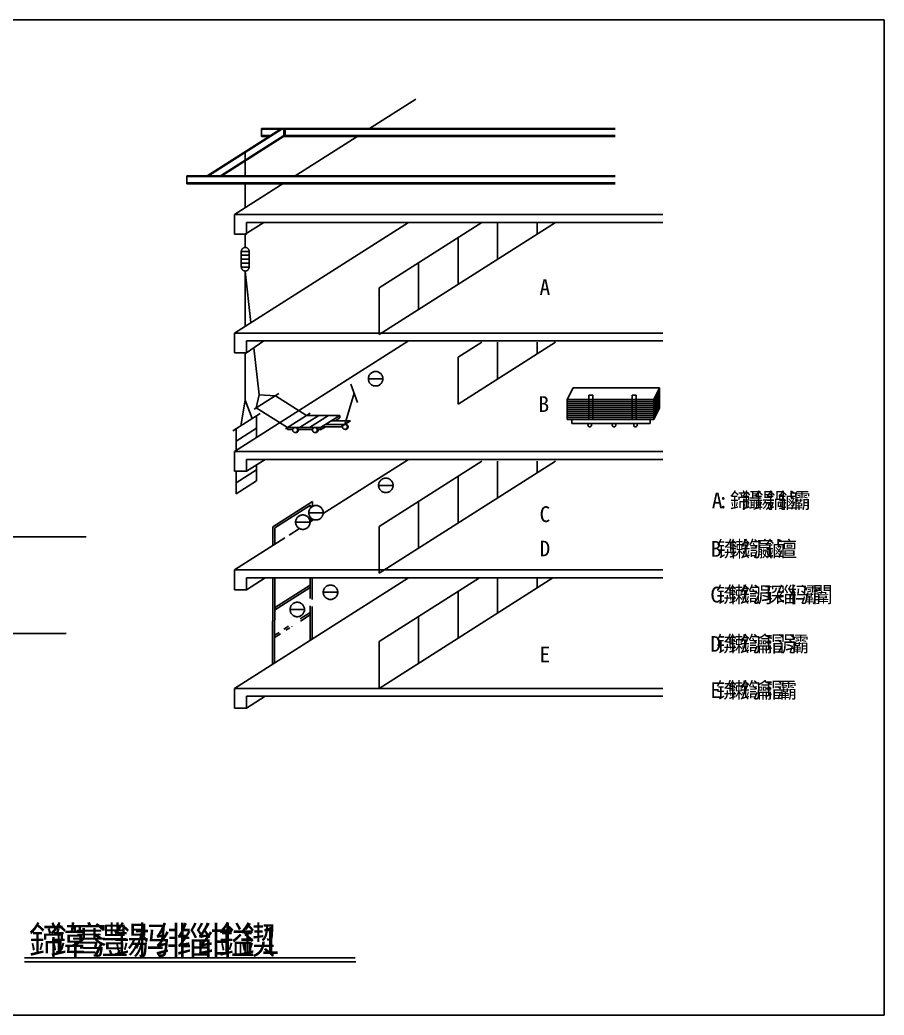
# Model space of a CAD drawing. Header units: metres. Extents: x 0 to 420, y 0 to 297.
# Drawn here: x 161.9 to 420, y 0 to 297 of the extents above; entities that cross this region are included whole.
import ezdxf

# ---------------------------------------------------------------- set-up
doc = ezdxf.new("R2010")
doc.units = ezdxf.units.M

msp = doc.modelspace()

# ---------------------------------------------------------------- linework, layer by layer
for p, q in [((420, 297), (0, 297)), ((420, 0), (420, 297)), ((266.06, 264.37), (280.12, 273.31)), ((217.83, 250.46), (239.7, 264.37)), ((218.27, 250.46), (240.14, 264.37)), ((234.05, 264.61), (339.7, 264.61)), ((234.05, 264.61), (234.05, 262.25)), ((234.05, 264.37), (339.7, 264.37)), ((240.69, 262.48), (240.69, 264.37)), ((241.13, 262.48), (241.13, 264.37)), ((221.78, 250.46), (240.69, 262.48)), ((222.22, 250.46), (241.13, 262.48)), ((234.05, 262.48), (236.74, 262.48)), ((234.05, 262.25), (236.37, 262.25)), ((240.69, 262.48), (339.7, 262.48)), ((240.76, 262.25), (339.7, 262.25)), ((243.82, 250.23), (263.09, 262.48)), ((229.21, 257.42), (229.21, 250.46)), ((211.81, 250.46), (339.7, 250.46)), ((211.81, 250.46), (211.81, 248.11)), ((211.81, 250.23), (339.7, 250.23)), ((211.81, 248.34), (339.7, 248.34)), ((211.81, 248.11), (339.7, 248.11)), ((226.02, 238.91), (240.85, 248.34)), ((229.21, 248.11), (229.21, 240.94)), ((226.02, 238.91), (353.91, 238.91)), ((226.02, 238.91), (226.02, 233.02)), ((226.02, 203.56), (277.92, 236.55)), ((229.21, 233.02), (234.77, 236.55)), ((229.55, 236.55), (353.91, 236.55)), ((229.55, 236.55), (229.55, 233.02)), ((269.2, 203.08), (321.85, 236.55)), ((269.2, 217.05), (299.88, 236.55)), ((304.55, 225.56), (304.55, 236.55)), ((316.34, 233.05), (316.34, 236.55)), ((226.02, 233.02), (229.55, 233.02)), ((229.21, 233.02), (229.21, 229.09)), ((292.77, 218.07), (292.77, 232.03)), ((228.03, 227.93), (230.38, 227.93)), ((228.03, 227.93), (228.03, 223.21)), ((228.03, 226.75), (230.38, 226.75)), ((230.38, 227.93), (230.38, 223.21)), ((228.03, 225.57), (230.38, 225.57)), ((228.03, 224.39), (230.38, 224.39)), ((228.03, 223.21), (230.38, 223.21)), ((228.03, 223.21), (230.38, 223.21)), ((280.98, 210.58), (280.98, 224.54)), ((229.21, 222.05), (230.92, 206.68)), ((229.21, 222.05), (229.21, 205.59)), ((269.2, 203.08), (269.2, 217.05)), ((226.02, 203.56), (353.91, 203.56)), ((226.02, 203.56), (353.91, 203.56)), ((226.02, 203.56), (226.02, 197.67)), ((226.02, 168.2), (277.92, 201.2)), ((229.55, 201.2), (353.91, 201.2)), ((229.55, 197.67), (234.77, 201.2)), ((229.55, 201.2), (229.55, 197.67)), ((231.76, 199.17), (233.34, 185.06)), ((292.77, 182.37), (321.85, 200.85)), ((292.77, 196.33), (299.88, 200.85)), ((304.55, 189.86), (304.55, 200.85)), ((316.34, 197.35), (316.34, 200.85)), ((226.02, 197.67), (229.55, 197.67)), ((229.21, 197.67), (229.21, 183.53)), ((292.77, 182.37), (292.77, 196.33)), ((260.78, 188.31), (262.76, 182.82)), ((265.99, 189.91), (270.31, 189.91)), ((325.39, 183.67), (327.1, 187.16)), ((327.1, 187.16), (352.97, 187.16)), ((351.27, 183.67), (352.97, 187.16)), ((352.97, 187.16), (352.97, 181.27)), ((231.87, 180.82), (239.28, 185.54)), ((233.34, 185.06), (232.49, 181.22)), ((233.34, 185.06), (238.2, 184.84)), ((238.2, 184.84), (247.55, 178.95)), ((258.97, 176.29), (261.77, 185.57)), ((331.8, 177.78), (331.8, 185.03)), ((331.8, 185.03), (332.97, 185.03)), ((332.97, 177.78), (332.97, 185.03)), ((344.77, 177.78), (344.77, 185.03)), ((344.77, 185.03), (345.94, 185.03)), ((345.94, 177.78), (345.94, 185.03)), ((351.27, 183.08), (352.97, 186.57)), ((351.27, 182.49), (352.97, 185.98)), ((351.27, 181.9), (352.97, 185.39)), ((351.27, 181.32), (352.97, 184.8)), ((351.27, 180.73), (352.97, 184.21)), ((229.21, 183.53), (227.86, 175.86)), ((229.21, 183.53), (231.28, 178.04)), ((232.49, 181.22), (241.83, 175.33)), ((325.39, 183.67), (325.39, 177.78)), ((325.39, 183.67), (351.27, 183.67)), ((325.39, 183.08), (351.27, 183.08)), ((325.39, 182.49), (351.27, 182.49)), ((325.39, 181.9), (351.27, 181.9)), ((325.39, 181.32), (351.27, 181.32)), ((351.27, 183.67), (351.27, 177.78)), ((351.27, 180.14), (352.97, 183.62)), ((351.27, 179.55), (352.97, 183.03)), ((351.27, 178.96), (352.97, 182.44)), ((351.27, 178.37), (352.97, 181.86)), ((351.27, 177.78), (352.97, 181.27)), ((225.5, 174.37), (233.64, 179.54)), ((232.57, 178.86), (232.57, 172.37)), ((241.21, 174.93), (248.62, 179.65)), ((245.46, 175.33), (251.16, 178.95)), ((247.53, 178.95), (257.42, 178.95)), ((248.36, 175.33), (254.06, 178.95)), ((251.72, 175.33), (257.42, 178.95)), ((256.02, 177.36), (257.42, 178.25)), ((257.42, 178.95), (257.42, 178.25)), ((325.39, 180.73), (351.27, 180.73)), ((325.39, 180.14), (351.27, 180.14)), ((325.39, 179.55), (351.27, 179.55)), ((325.39, 178.96), (351.27, 178.96)), ((325.39, 178.37), (351.27, 178.37)), ((241.83, 175.33), (251.72, 175.33)), ((241.83, 175.33), (241.83, 174.74)), ((251.72, 174.63), (253.2, 175.57)), ((251.72, 175.33), (251.72, 174.63)), ((252.1, 175.57), (257.79, 175.57)), ((253.23, 176.29), (258.92, 176.29)), ((254.92, 177.36), (260.62, 177.36)), ((257.79, 175.57), (260.62, 177.36)), ((325.39, 177.78), (351.27, 177.78)), ((326.78, 177.78), (326.78, 176.6)), ((326.78, 176.6), (350.09, 176.6)), ((350.09, 177.78), (350.09, 176.6)), ((226.5, 171.31), (232.57, 175.17)), ((226.5, 175), (226.5, 168.52)), ((241.83, 174.74), (243.38, 174.74)), ((245.06, 174.74), (249.28, 174.74)), ((250.71, 174.74), (251.72, 174.74)), ((226.02, 168.2), (353.91, 168.2)), ((226.02, 168.2), (353.91, 168.2)), ((226.02, 168.2), (226.02, 162.31)), ((229.55, 165.85), (353.91, 165.85)), ((229.55, 162.31), (235.11, 165.85)), ((229.55, 165.85), (229.55, 162.31)), ((232.57, 164.23), (232.57, 159.46)), ((252.48, 149.68), (277.92, 165.85)), ((269.2, 131.89), (321.85, 165.36)), ((269.2, 145.86), (299.88, 165.36)), ((304.55, 154.37), (304.55, 165.36)), ((316.34, 161.86), (316.34, 165.36)), ((226.02, 162.31), (229.55, 162.31)), ((226.5, 158.82), (232.57, 162.68)), ((226.5, 162.31), (226.5, 155.61)), ((292.77, 146.88), (292.77, 160.84)), ((226.5, 155.61), (232.57, 159.46)), ((269.03, 158.09), (273.35, 158.09)), ((237.45, 145.73), (249.25, 153.24)), ((238.04, 145.41), (248.66, 152.16)), ((248.66, 152.16), (248.66, 151.28)), ((249.25, 153.24), (249.25, 151.79)), ((280.98, 139.38), (280.98, 153.35)), ((248.18, 149.92), (252.5, 149.92)), ((248.65, 148.58), (248.65, 147.24)), ((237.45, 145.73), (237.44, 140.11)), ((238.04, 146.11), (238.73, 146.55)), ((238.04, 145.41), (239.34, 146.24)), ((244.24, 147.11), (248.56, 147.11)), ((248.56, 147.18), (249.65, 147.88)), ((249.24, 148.07), (249.24, 147.62)), ((269.2, 131.89), (269.2, 145.86)), ((115.53, 142.74), (181.73, 142.74)), ((238.04, 145.41), (238.03, 140.49)), ((242.36, 143.24), (245.42, 145.19)), ((226.02, 132.85), (241.05, 142.41)), ((226.02, 132.85), (353.91, 132.85)), ((226.02, 132.85), (353.91, 132.85)), ((226.02, 132.85), (226.02, 126.96)), ((226.02, 97.5), (277.92, 130.49)), ((229.55, 130.49), (353.91, 130.49)), ((229.55, 126.96), (235.11, 130.49)), ((229.55, 130.49), (229.55, 126.96)), ((237.41, 130.49), (237.35, 104.7)), ((238, 130.49), (237.94, 105.08)), ((237.98, 121.58), (248.6, 128.33)), ((248.61, 130.49), (248.59, 124.3)), ((249.2, 130.49), (249.18, 124.02)), ((269.2, 97.5), (321.1, 130.49)), ((269.2, 111.46), (299.14, 130.49)), ((304.55, 119.97), (304.55, 130.49)), ((316.34, 127.47), (316.34, 130.49)), ((226.02, 126.96), (229.55, 126.96)), ((237.98, 120.88), (248.6, 127.64)), ((252.5, 126.18), (256.82, 126.18)), ((292.77, 112.48), (292.77, 126.45)), ((248.59, 122.15), (248.56, 111.83)), ((249.17, 121.93), (249.15, 112.21)), ((242.59, 121.04), (246.91, 121.04)), ((245.63, 118.24), (248.58, 120.12)), ((245.72, 117.6), (248.58, 119.42)), ((280.98, 104.99), (280.98, 118.95)), ((240.78, 115.16), (242.17, 116.04)), ((243.08, 115.92), (243.1, 115.93)), ((126.98, 113.84), (175.72, 113.84)), ((237.96, 113.36), (239.3, 114.21)), ((237.96, 112.66), (239.73, 113.79)), ((241.37, 114.83), (242.52, 115.57)), ((269.2, 97.5), (269.2, 111.46)), ((226.02, 97.5), (353.91, 97.5)), ((226.02, 97.5), (353.91, 97.5)), ((226.02, 97.5), (226.02, 91.61)), ((229.55, 95.14), (353.91, 95.14)), ((229.55, 91.61), (235.11, 95.14)), ((229.55, 95.14), (229.55, 91.61)), ((226.02, 91.61), (229.55, 91.61)), ((163.25, 17.12), (262.05, 17.12)), ((163.25, 15.89), (262.2, 15.89)), ((0, 0), (420, 0))]:
    msp.add_line(p, q)
for points in [[(230.37, 227.93), (230.36, 228.04), (230.34, 228.15), (230.32, 228.26), (230.28, 228.37), (230.23, 228.47), (230.17, 228.57), (230.1, 228.66), (230.03, 228.75), (229.94, 228.82), (229.85, 228.89), (229.75, 228.95), (229.65, 229), (229.54, 229.04), (229.43, 229.07), (229.32, 229.08), (229.21, 229.09), (229.09, 229.08), (228.98, 229.07), (228.87, 229.04), (228.76, 229), (228.66, 228.95), (228.56, 228.89), (228.47, 228.82), (228.38, 228.75), (228.31, 228.66), (228.24, 228.57), (228.18, 228.47), (228.13, 228.37), (228.09, 228.26), (228.07, 228.15), (228.05, 228.04), (228.04, 227.93), (228.04, 227.93)], [(228.04, 223.21), (228.05, 223.1), (228.07, 222.99), (228.09, 222.88), (228.13, 222.77), (228.18, 222.67), (228.24, 222.57), (228.31, 222.48), (228.38, 222.39), (228.47, 222.32), (228.56, 222.25), (228.66, 222.19), (228.76, 222.14), (228.87, 222.1), (228.98, 222.07), (229.09, 222.06), (229.21, 222.05), (229.32, 222.06), (229.43, 222.07), (229.54, 222.1), (229.65, 222.14), (229.75, 222.19), (229.85, 222.25), (229.94, 222.32), (230.03, 222.39), (230.1, 222.48), (230.17, 222.57), (230.23, 222.67), (230.28, 222.77), (230.32, 222.88), (230.34, 222.99), (230.36, 223.1), (230.37, 223.21)], [(270.31, 189.91), (270.3, 190.12), (270.27, 190.33), (270.21, 190.54), (270.14, 190.74), (270.05, 190.93), (269.94, 191.11), (269.82, 191.28), (269.68, 191.44), (269.52, 191.58), (269.35, 191.7), (269.17, 191.81), (268.98, 191.9), (268.78, 191.98), (268.57, 192.03), (268.36, 192.06), (268.15, 192.07), (267.94, 192.06), (267.73, 192.03), (267.52, 191.98), (267.32, 191.9), (267.13, 191.81), (266.95, 191.7), (266.78, 191.58), (266.62, 191.44), (266.48, 191.28), (266.35, 191.11), (266.25, 190.93), (266.15, 190.74), (266.08, 190.54), (266.03, 190.33), (266, 190.12), (265.99, 189.91), (266, 189.7), (266.03, 189.49), (266.08, 189.28), (266.15, 189.08), (266.25, 188.89), (266.35, 188.71), (266.48, 188.54), (266.62, 188.38), (266.78, 188.24), (266.95, 188.11), (267.13, 188.01), (267.32, 187.92), (267.52, 187.84), (267.73, 187.79), (267.94, 187.76), (268.15, 187.75), (268.36, 187.76), (268.57, 187.79), (268.78, 187.84), (268.98, 187.92), (269.17, 188.01), (269.35, 188.11), (269.52, 188.24), (269.68, 188.38), (269.82, 188.54), (269.94, 188.71), (270.05, 188.89), (270.14, 189.08), (270.21, 189.28), (270.27, 189.49), (270.3, 189.7), (270.31, 189.91)], [(244.83, 174.6), (244.83, 174.67), (244.82, 174.74), (244.8, 174.81), (244.77, 174.88), (244.74, 174.94), (244.71, 175), (244.66, 175.06), (244.62, 175.11), (244.56, 175.16), (244.5, 175.2), (244.44, 175.24), (244.38, 175.27), (244.31, 175.3), (244.24, 175.31), (244.17, 175.32), (244.1, 175.33), (244.03, 175.32), (243.96, 175.31), (243.89, 175.3), (243.82, 175.27), (243.75, 175.24), (243.69, 175.2), (243.63, 175.16), (243.58, 175.11), (243.53, 175.06), (243.49, 175), (243.45, 174.94), (243.42, 174.88), (243.4, 174.81), (243.38, 174.74), (243.37, 174.67), (243.37, 174.6), (243.37, 174.52), (243.38, 174.45), (243.4, 174.38), (243.42, 174.32), (243.45, 174.25), (243.49, 174.19), (243.53, 174.13), (243.58, 174.08), (243.63, 174.03), (243.69, 173.99), (243.75, 173.95), (243.82, 173.92), (243.89, 173.9), (243.96, 173.88), (244.03, 173.87), (244.1, 173.86), (244.17, 173.87), (244.24, 173.88), (244.31, 173.9), (244.38, 173.92), (244.44, 173.95), (244.5, 173.99), (244.56, 174.03), (244.62, 174.08), (244.66, 174.13), (244.71, 174.19), (244.74, 174.25), (244.77, 174.32), (244.8, 174.38), (244.82, 174.45), (244.83, 174.52), (244.83, 174.6)], [(244.1, 173.86), (244.11, 173.86), (244.18, 173.84), (244.25, 173.83), (244.33, 173.83), (244.4, 173.83), (244.47, 173.84), (244.54, 173.86), (244.61, 173.89), (244.68, 173.92), (244.74, 173.96), (244.8, 174), (244.86, 174.05), (244.9, 174.1), (244.95, 174.16), (244.99, 174.22), (245.02, 174.29), (245.04, 174.36), (245.06, 174.43), (245.07, 174.5), (245.08, 174.58), (245.07, 174.65), (245.06, 174.72), (245.04, 174.8), (245.02, 174.87), (244.99, 174.93), (244.95, 174.99), (244.9, 175.05), (244.86, 175.11), (244.8, 175.16), (244.74, 175.2), (244.68, 175.24), (244.61, 175.27), (244.54, 175.3), (244.47, 175.31), (244.4, 175.32), (244.33, 175.33), (244.25, 175.32), (244.21, 175.32)], [(250.73, 174.6), (250.72, 174.67), (250.71, 174.74), (250.69, 174.81), (250.67, 174.88), (250.64, 174.94), (250.6, 175), (250.56, 175.06), (250.51, 175.11), (250.46, 175.16), (250.4, 175.2), (250.34, 175.24), (250.27, 175.27), (250.21, 175.3), (250.14, 175.31), (250.07, 175.32), (249.99, 175.33), (249.92, 175.32), (249.85, 175.31), (249.78, 175.3), (249.71, 175.27), (249.65, 175.24), (249.59, 175.2), (249.53, 175.16), (249.48, 175.11), (249.43, 175.06), (249.39, 175), (249.35, 174.94), (249.32, 174.88), (249.29, 174.81), (249.28, 174.74), (249.27, 174.67), (249.26, 174.6), (249.27, 174.52), (249.28, 174.45), (249.29, 174.38), (249.32, 174.32), (249.35, 174.25), (249.39, 174.19), (249.43, 174.13), (249.48, 174.08), (249.53, 174.03), (249.59, 173.99), (249.65, 173.95), (249.71, 173.92), (249.78, 173.9), (249.85, 173.88), (249.92, 173.87), (249.99, 173.86), (250.07, 173.87), (250.14, 173.88), (250.21, 173.9), (250.27, 173.92), (250.34, 173.95), (250.4, 173.99), (250.46, 174.03), (250.51, 174.08), (250.56, 174.13), (250.6, 174.19), (250.64, 174.25), (250.67, 174.32), (250.69, 174.38), (250.71, 174.45), (250.72, 174.52), (250.73, 174.6)], [(249.99, 173.86), (250, 173.86), (250.08, 173.84), (250.15, 173.83), (250.22, 173.83), (250.3, 173.83), (250.37, 173.84), (250.44, 173.86), (250.51, 173.89), (250.58, 173.92), (250.64, 173.96), (250.7, 174), (250.75, 174.05), (250.8, 174.1), (250.85, 174.16), (250.88, 174.22), (250.91, 174.29), (250.94, 174.36), (250.96, 174.43), (250.97, 174.5), (250.97, 174.58), (250.97, 174.65), (250.96, 174.72), (250.94, 174.8), (250.91, 174.87), (250.88, 174.93), (250.85, 174.99), (250.8, 175.05), (250.75, 175.11), (250.7, 175.16), (250.64, 175.2), (250.58, 175.24), (250.51, 175.27), (250.44, 175.3), (250.37, 175.31), (250.3, 175.32), (250.22, 175.33), (250.15, 175.32), (250.1, 175.32)], [(256.64, 177.36), (256.63, 177.43), (256.61, 177.5), (256.59, 177.56), (256.56, 177.63), (256.52, 177.68)], [(258.33, 175.91), (258.33, 175.9), (258.29, 175.84), (258.27, 175.77), (258.25, 175.7), (258.24, 175.63), (258.24, 175.56), (258.24, 175.48), (258.25, 175.41), (258.27, 175.34), (258.29, 175.28), (258.33, 175.21), (258.36, 175.15), (258.4, 175.09), (258.45, 175.04), (258.51, 174.99), (258.56, 174.95), (258.63, 174.91), (258.69, 174.88), (258.76, 174.86), (258.83, 174.84), (258.9, 174.83), (258.97, 174.82), (259.04, 174.83), (259.11, 174.84), (259.18, 174.86), (259.25, 174.88), (259.31, 174.91), (259.38, 174.95), (259.43, 174.99), (259.49, 175.04), (259.54, 175.09), (259.58, 175.15), (259.62, 175.21), (259.65, 175.28), (259.67, 175.34), (259.69, 175.41), (259.7, 175.48), (259.7, 175.56), (259.7, 175.63), (259.69, 175.7), (259.67, 175.77), (259.65, 175.84), (259.62, 175.9), (259.58, 175.96), (259.54, 176.02), (259.49, 176.07), (259.43, 176.12), (259.38, 176.16), (259.31, 176.2), (259.25, 176.23), (259.18, 176.26), (259.11, 176.27), (259.04, 176.28), (258.97, 176.29), (258.92, 176.29)], [(258.97, 174.82), (258.98, 174.82), (259.05, 174.8), (259.12, 174.79), (259.2, 174.79), (259.27, 174.79), (259.34, 174.8), (259.42, 174.82), (259.48, 174.85), (259.55, 174.88), (259.61, 174.92), (259.67, 174.96), (259.73, 175.01), (259.78, 175.06), (259.82, 175.12), (259.86, 175.19), (259.89, 175.25), (259.92, 175.32), (259.93, 175.39), (259.94, 175.47), (259.95, 175.54), (259.94, 175.61), (259.93, 175.68), (259.92, 175.76), (259.89, 175.83), (259.86, 175.89), (259.82, 175.95), (259.78, 176.01), (259.73, 176.07), (259.67, 176.12), (259.61, 176.16), (259.55, 176.2), (259.48, 176.23), (259.42, 176.26), (259.34, 176.27), (259.27, 176.28), (259.2, 176.29), (259.12, 176.28), (259.08, 176.28)], [(332.61, 176.07), (332.61, 176.12), (332.6, 176.17), (332.59, 176.22), (332.57, 176.27), (332.55, 176.32), (332.52, 176.36), (332.49, 176.4), (332.46, 176.44), (332.42, 176.47), (332.38, 176.5), (332.33, 176.53), (332.29, 176.55), (332.24, 176.57), (332.19, 176.58), (332.14, 176.59), (332.09, 176.59), (332.03, 176.59), (331.98, 176.58), (331.93, 176.57), (331.89, 176.55), (331.84, 176.53), (331.79, 176.5), (331.75, 176.47), (331.72, 176.44), (331.68, 176.4), (331.65, 176.36), (331.62, 176.32), (331.6, 176.27), (331.58, 176.22), (331.57, 176.17), (331.56, 176.12), (331.56, 176.07), (331.56, 176.02), (331.57, 175.97), (331.58, 175.92), (331.6, 175.87), (331.62, 175.82), (331.65, 175.78), (331.68, 175.74), (331.72, 175.7), (331.75, 175.66), (331.79, 175.63), (331.84, 175.61), (331.89, 175.59), (331.93, 175.57), (331.98, 175.56), (332.03, 175.55), (332.09, 175.55), (332.14, 175.55), (332.19, 175.56), (332.24, 175.57), (332.29, 175.59), (332.33, 175.61), (332.38, 175.63), (332.42, 175.66), (332.46, 175.7), (332.49, 175.74), (332.52, 175.78), (332.55, 175.82), (332.57, 175.87), (332.59, 175.92), (332.6, 175.97), (332.61, 176.02), (332.61, 176.07)], [(339.87, 176.08), (339.87, 176.13), (339.86, 176.18), (339.85, 176.23), (339.83, 176.28), (339.81, 176.33), (339.78, 176.37), (339.75, 176.41), (339.71, 176.45), (339.68, 176.48), (339.64, 176.51), (339.59, 176.54), (339.54, 176.56), (339.5, 176.58), (339.45, 176.59), (339.4, 176.6), (339.34, 176.6), (339.29, 176.6), (339.24, 176.59), (339.19, 176.58), (339.14, 176.56), (339.1, 176.54), (339.05, 176.51), (339.01, 176.48), (338.97, 176.45), (338.94, 176.41), (338.91, 176.37), (338.88, 176.33), (338.86, 176.28), (338.84, 176.23), (338.83, 176.18), (338.82, 176.13), (338.82, 176.08), (338.82, 176.03), (338.83, 175.98), (338.84, 175.93), (338.86, 175.88), (338.88, 175.83), (338.91, 175.79), (338.94, 175.75), (338.97, 175.71), (339.01, 175.67), (339.05, 175.64), (339.1, 175.62), (339.14, 175.59), (339.19, 175.58), (339.24, 175.57), (339.29, 175.56), (339.34, 175.56), (339.4, 175.56), (339.45, 175.57), (339.5, 175.58), (339.54, 175.59), (339.59, 175.62), (339.64, 175.64), (339.68, 175.67), (339.71, 175.71), (339.75, 175.75), (339.78, 175.79), (339.81, 175.83), (339.83, 175.88), (339.85, 175.93), (339.86, 175.98), (339.87, 176.03), (339.87, 176.08)], [(346.25, 176.08), (346.25, 176.13), (346.24, 176.18), (346.23, 176.23), (346.21, 176.28), (346.19, 176.33), (346.17, 176.37), (346.14, 176.41), (346.1, 176.45), (346.06, 176.48), (346.02, 176.51), (345.98, 176.54), (345.93, 176.56), (345.88, 176.58), (345.83, 176.59), (345.78, 176.6), (345.73, 176.6), (345.68, 176.6), (345.63, 176.59), (345.58, 176.58), (345.53, 176.56), (345.48, 176.54), (345.44, 176.51), (345.4, 176.48), (345.36, 176.45), (345.33, 176.41), (345.3, 176.37), (345.27, 176.33), (345.25, 176.28), (345.23, 176.23), (345.22, 176.18), (345.21, 176.13), (345.21, 176.08), (345.21, 176.03), (345.22, 175.98), (345.23, 175.93), (345.25, 175.88), (345.27, 175.83), (345.3, 175.79), (345.33, 175.75), (345.36, 175.71), (345.4, 175.67), (345.44, 175.64), (345.48, 175.62), (345.53, 175.59), (345.58, 175.58), (345.63, 175.57), (345.68, 175.56), (345.73, 175.56), (345.78, 175.56), (345.83, 175.57), (345.88, 175.58), (345.93, 175.59), (345.98, 175.62), (346.02, 175.64), (346.06, 175.67), (346.1, 175.71), (346.14, 175.75), (346.17, 175.79), (346.19, 175.83), (346.21, 175.88), (346.23, 175.93), (346.24, 175.98), (346.25, 176.03), (346.25, 176.08)], [(273.35, 158.09), (273.34, 158.3), (273.3, 158.51), (273.25, 158.72), (273.18, 158.92), (273.09, 159.11), (272.98, 159.29), (272.86, 159.46), (272.71, 159.62), (272.56, 159.76), (272.39, 159.89), (272.21, 160), (272.01, 160.09), (271.81, 160.16), (271.61, 160.21), (271.4, 160.24), (271.19, 160.25), (270.98, 160.24), (270.77, 160.21), (270.56, 160.16), (270.36, 160.09), (270.17, 160), (269.99, 159.89), (269.82, 159.76), (269.66, 159.62), (269.52, 159.46), (269.39, 159.29), (269.28, 159.11), (269.19, 158.92), (269.12, 158.72), (269.07, 158.51), (269.04, 158.3), (269.03, 158.09), (269.04, 157.88), (269.07, 157.67), (269.12, 157.47), (269.19, 157.27), (269.28, 157.08), (269.39, 156.89), (269.52, 156.72), (269.66, 156.57), (269.82, 156.42), (269.99, 156.3), (270.17, 156.19), (270.36, 156.1), (270.56, 156.03), (270.77, 155.98), (270.98, 155.94), (271.19, 155.93), (271.4, 155.94), (271.61, 155.98), (271.81, 156.03), (272.01, 156.1), (272.21, 156.19), (272.39, 156.3), (272.56, 156.42), (272.71, 156.57), (272.86, 156.72), (272.98, 156.89), (273.09, 157.08), (273.18, 157.27), (273.25, 157.47), (273.3, 157.67), (273.34, 157.88), (273.35, 158.09)], [(252.5, 149.92), (252.49, 150.13), (252.46, 150.34), (252.41, 150.55), (252.33, 150.75), (252.24, 150.94), (252.13, 151.12), (252.01, 151.29), (251.87, 151.45), (251.71, 151.59), (251.54, 151.72), (251.36, 151.83), (251.17, 151.92), (250.97, 151.99), (250.76, 152.04), (250.55, 152.07), (250.34, 152.08), (250.13, 152.07), (249.92, 152.04), (249.71, 151.99), (249.51, 151.92), (249.32, 151.83), (249.14, 151.72), (248.97, 151.59), (248.81, 151.45), (248.67, 151.29), (248.54, 151.12), (248.44, 150.94), (248.35, 150.75), (248.27, 150.55), (248.22, 150.34), (248.19, 150.13), (248.18, 149.92), (248.19, 149.71), (248.22, 149.5), (248.27, 149.3), (248.35, 149.1), (248.44, 148.91), (248.54, 148.72), (248.67, 148.55), (248.81, 148.4), (248.97, 148.25), (249.14, 148.13), (249.32, 148.02), (249.51, 147.93), (249.71, 147.86), (249.92, 147.81), (250.13, 147.77), (250.34, 147.76), (250.55, 147.77), (250.76, 147.81), (250.97, 147.86), (251.17, 147.93), (251.36, 148.02), (251.54, 148.13), (251.71, 148.25), (251.87, 148.4), (252.01, 148.55), (252.13, 148.72), (252.24, 148.91), (252.33, 149.1), (252.41, 149.3), (252.46, 149.5), (252.49, 149.71), (252.5, 149.92)], [(248.56, 147.11), (248.55, 147.32), (248.52, 147.53), (248.47, 147.74), (248.39, 147.94), (248.3, 148.13), (248.2, 148.31), (248.07, 148.48), (247.93, 148.64), (247.77, 148.78), (247.6, 148.9), (247.42, 149.01), (247.23, 149.1), (247.03, 149.18), (246.82, 149.23), (246.61, 149.26), (246.4, 149.27), (246.19, 149.26), (245.98, 149.23), (245.77, 149.18), (245.57, 149.1), (245.38, 149.01), (245.2, 148.9), (245.03, 148.78), (244.87, 148.64), (244.73, 148.48), (244.61, 148.31), (244.5, 148.13), (244.41, 147.94), (244.33, 147.74), (244.28, 147.53), (244.25, 147.32), (244.24, 147.11), (244.25, 146.9), (244.28, 146.69), (244.33, 146.48), (244.41, 146.28), (244.5, 146.09), (244.61, 145.91), (244.73, 145.74), (244.87, 145.58), (245.03, 145.44), (245.2, 145.31), (245.38, 145.21), (245.57, 145.12), (245.77, 145.04), (245.98, 144.99), (246.19, 144.96), (246.4, 144.95), (246.61, 144.96), (246.82, 144.99), (247.03, 145.04), (247.23, 145.12), (247.42, 145.21), (247.6, 145.31), (247.77, 145.44), (247.93, 145.58), (248.07, 145.74), (248.2, 145.91), (248.3, 146.09), (248.39, 146.28), (248.47, 146.48), (248.52, 146.69), (248.55, 146.9), (248.56, 147.11)], [(256.82, 126.18), (256.81, 126.39), (256.78, 126.6), (256.72, 126.81), (256.65, 127.01), (256.56, 127.2), (256.45, 127.38), (256.33, 127.55), (256.19, 127.71), (256.03, 127.85), (255.86, 127.98), (255.68, 128.09), (255.49, 128.18), (255.29, 128.25), (255.08, 128.3), (254.87, 128.33), (254.66, 128.34), (254.45, 128.33), (254.24, 128.3), (254.03, 128.25), (253.83, 128.18), (253.64, 128.09), (253.46, 127.98), (253.29, 127.85), (253.13, 127.71), (252.99, 127.55), (252.86, 127.38), (252.76, 127.2), (252.66, 127.01), (252.59, 126.81), (252.54, 126.6), (252.51, 126.39), (252.5, 126.18), (252.51, 125.97), (252.54, 125.76), (252.59, 125.56), (252.66, 125.36), (252.76, 125.17), (252.86, 124.98), (252.99, 124.81), (253.13, 124.66), (253.29, 124.51), (253.46, 124.39), (253.64, 124.28), (253.83, 124.19), (254.03, 124.12), (254.24, 124.07), (254.45, 124.03), (254.66, 124.02), (254.87, 124.03), (255.08, 124.07), (255.29, 124.12), (255.49, 124.19), (255.68, 124.28), (255.86, 124.39), (256.03, 124.51), (256.19, 124.66), (256.33, 124.81), (256.45, 124.98), (256.56, 125.17), (256.65, 125.36), (256.72, 125.56), (256.78, 125.76), (256.81, 125.97), (256.82, 126.18)], [(246.91, 121.04), (246.89, 121.25), (246.86, 121.46), (246.81, 121.67), (246.74, 121.87), (246.65, 122.06), (246.54, 122.24), (246.42, 122.41), (246.27, 122.57), (246.12, 122.71), (245.95, 122.84), (245.76, 122.94), (245.57, 123.04), (245.37, 123.11), (245.17, 123.16), (244.96, 123.19), (244.75, 123.2), (244.53, 123.19), (244.33, 123.16), (244.12, 123.11), (243.92, 123.04), (243.73, 122.94), (243.55, 122.84), (243.38, 122.71), (243.22, 122.57), (243.08, 122.41), (242.95, 122.24), (242.84, 122.06), (242.75, 121.87), (242.68, 121.67), (242.63, 121.46), (242.6, 121.25), (242.59, 121.04), (242.6, 120.83), (242.63, 120.62), (242.68, 120.41), (242.75, 120.22), (242.84, 120.02), (242.95, 119.84), (243.08, 119.67), (243.22, 119.51), (243.38, 119.37), (243.55, 119.25), (243.73, 119.14), (243.92, 119.05), (244.12, 118.98), (244.33, 118.92), (244.53, 118.89), (244.75, 118.88), (244.96, 118.89), (245.17, 118.92), (245.37, 118.98), (245.57, 119.05), (245.76, 119.14), (245.95, 119.25), (246.12, 119.37), (246.27, 119.51), (246.42, 119.67), (246.54, 119.84), (246.65, 120.02), (246.74, 120.22), (246.81, 120.41), (246.86, 120.62), (246.89, 120.83), (246.91, 121.04)]]:
    msp.add_lwpolyline(points)

# ---------------------------------------------------------------- texts
for s, height, p in [('A', 4.71, (317.09, 214.91)), ('B', 4.71, (316.76, 179.99)), ('A', 4.71, (368.54, 151.23)), (':', 4.71, (370.34, 151.23)), ('鍗', 4.71, (373.92, 151.23)), ('鑷', 4.71, (377.51, 151.23)), ('鍚', 4.71, (381.1, 151.23)), ('鍋', 4.71, (384.68, 151.23)), ('鏀', 4.71, (388.27, 151.23)), ('灞', 4.71, (391.86, 151.23)), ('C', 4.71, (317.09, 147.14)), ('D', 4.71, (317.09, 136.89)), ('B', 4.71, (368.25, 136.77)), ('锛', 4.71, (370.04, 136.77)), ('鏉', 4.71, (373.63, 136.77)), ('鍧', 4.71, (377.22, 136.77)), ('瀛', 4.71, (380.8, 136.77)), ('鏀', 4.71, (384.39, 136.77)), ('澶', 4.71, (387.97, 136.77)), ('C', 4.71, (368.1, 123.14)), ('锛', 4.71, (369.89, 123.14)), ('鏉', 4.71, (373.48, 123.14)), ('鍧', 4.71, (377.06, 123.14)), ('涓', 4.71, (380.65, 123.14)), ('琛', 4.71, (384.24, 123.14)), ('缁', 4.71, (387.82, 123.14)), ('杩', 4.71, (391.41, 123.14)), ('灞', 4.71, (395, 123.14)), ('闈', 4.71, (398.58, 123.14)), ('D', 4.71, (368.1, 108.43)), ('锛', 4.71, (369.89, 108.43)), ('鏉', 4.71, (373.48, 108.43)), ('鍧', 4.71, (377.06, 108.43)), ('瀹', 4.71, (380.65, 108.43)), ('瑁', 4.71, (384.24, 108.43)), ('涓', 4.71, (387.82, 108.43)), ('灞', 4.71, (391.41, 108.43)), ('E', 4.71, (317.09, 105.23)), ('E', 4.71, (368.1, 94.61)), ('锛', 4.71, (369.89, 94.61)), ('鏉', 4.71, (373.48, 94.61)), ('鍧', 4.71, (377.06, 94.61)), ('瀹', 4.71, (380.65, 94.61)), ('瑁', 4.71, (384.24, 94.61)), ('灞', 4.71, (387.82, 94.61)), ('鍗', 8.27, (164.59, 18.22)), ('鍏', 8.27, (170.88, 18.22)), ('骞', 8.27, (177.18, 18.22)), ('澧', 8.27, (183.47, 18.22)), ('鍚', 8.27, (189.77, 18.22)), ('杩', 8.27, (196.06, 18.22)), ('绯', 8.27, (202.35, 18.22)), ('缁', 8.27, (208.65, 18.22)), ('绀', 8.27, (214.94, 18.22)), ('鎰', 8.27, (221.24, 18.22)), ('鍥', 8.27, (227.53, 18.22)), ('1', 8.27, (233.83, 18.22))]:
    msp.add_text(s, height=height).set_placement(p)

doc.saveas('drawing.dxf')
